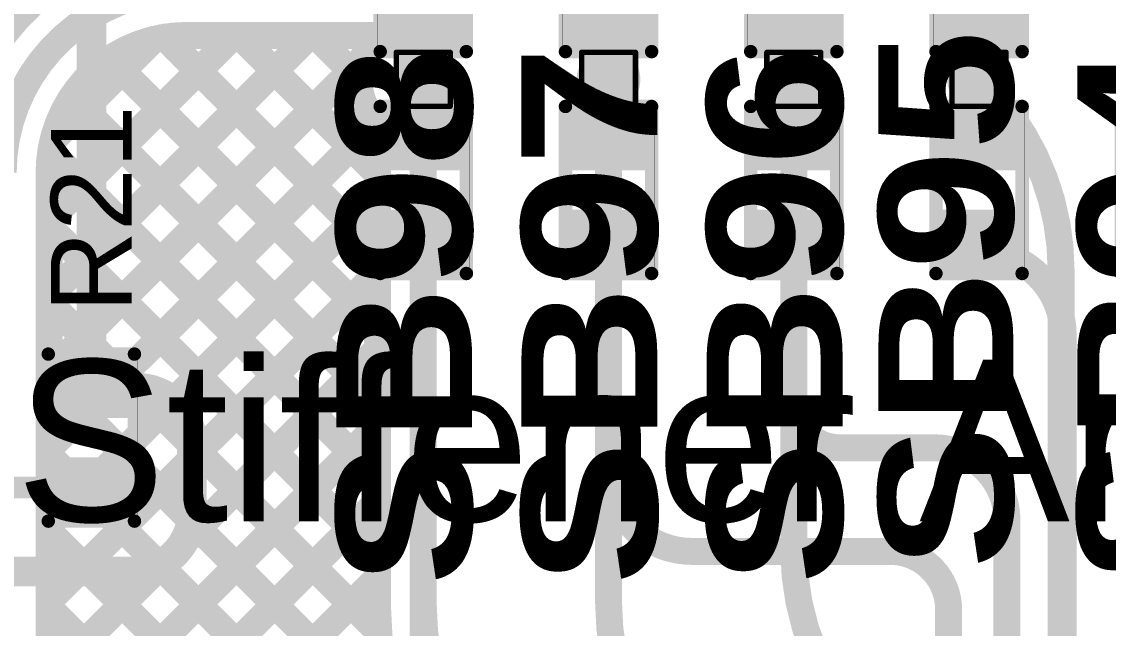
# Model space of a CAD drawing. Header units: inches. Extents: x 3 to 457, y -41 to 239.
# Drawn here: x 104.54 to 114.78, y 149.25 to 154.97 of the extents above; entities that cross this region are included whole.
import ezdxf

# ---------------------------------------------------------------- set-up
doc = ezdxf.new("R2010")
doc.units = ezdxf.units.IN
for name, color, linetype in [('Bottom Layer', 5, 'Continuous'), ('Drill Drawing', 1, 'Continuous'), ('Fabrication', 76, 'Continuous'), ('Top Layer', 1, 'Continuous'), ('Top Overlay', 2, 'Continuous'), ('Top Paste', 8, 'Continuous'), ('Top Solder', 216, 'Continuous'), ('Via Holes', 16, 'Continuous')]:
    doc.layers.add(name, color=color, linetype=linetype)
doc.styles.add('Arial', font='', dxfattribs={"height": 0.2})
doc.styles.add('Arial Black_Bold', font='', dxfattribs={"height": 0.2})
doc.styles.get('Arial').set_extended_font_data('Arial')
doc.styles.get('Arial Black_Bold').set_extended_font_data('Arial Black', bold=True)

# ---------------------------------------------------------------- blocks, each defined once
blk = doc.blocks.new('S______B______0402_143')
at = {"layer": 'Top Layer'}
for points in [[(-0.699, -0.318), (-0.699, 0.318), (-0.241, 0.318), (-0.241, -0.318)], [(0.241, -0.318), (0.241, 0.318), (0.699, 0.318), (0.699, -0.318)]]:
    blk.add_hatch(color=1, dxfattribs=at).paths.add_polyline_path(points)
at = {"layer": 'Top Paste'}
for points in [[(-0.699, -0.318), (-0.699, 0.318), (-0.241, 0.318), (-0.241, -0.318)], [(0.241, -0.318), (0.241, 0.318), (0.699, 0.318), (0.699, -0.318)]]:
    blk.add_hatch(color=8, dxfattribs=at).paths.add_polyline_path(points)
at = {"layer": 'Top Solder'}
for points in [[(-0.754, -0.373), (-0.754, 0.373), (-0.186, 0.373), (-0.186, -0.373)], [(0.186, -0.373), (0.186, 0.373), (0.754, 0.373), (0.754, -0.373)]]:
    blk.add_hatch(color=216, dxfattribs=at).paths.add_polyline_path(points)
at = {"layer": 'Top Overlay'}
for points in [[(-0.787, 0.406, 0.127, 0.127, 0), (-0.787, -0.406, 0.127, 0.127, 0)], [(-0.787, 0.406, 0.127, 0.127, 0), (0.787, 0.406, 0.127, 0.127, 0)], [(0.787, 0.406, 0.127, 0.127, 0), (0.787, -0.406, 0.127, 0.127, 0)], [(-0.787, -0.406, 0.127, 0.127, 0), (0.787, -0.406, 0.127, 0.127, 0)], [(-0.813, -0.432, 0.00323, 0.00323, 0), (0.813, -0.432, 0.00323, 0.00323, 0)]]:
    blk.add_lwpolyline(points, format="xyseb", dxfattribs=at)
for points in [[(-0.819, 0.406, 0.0635, 0.0635, 1), (-0.756, 0.406, 0.0635, 0.0635, 1)], [(-0.819, 0.406, 0.0635, 0.0635, 1), (-0.756, 0.406, 0.0635, 0.0635, 1)], [(0.756, 0.406, 0.0635, 0.0635, 1), (0.819, 0.406, 0.0635, 0.0635, 1)], [(0.756, 0.406, 0.0635, 0.0635, 1), (0.819, 0.406, 0.0635, 0.0635, 1)], [(-0.819, -0.406, 0.0635, 0.0635, 1), (-0.756, -0.406, 0.0635, 0.0635, 1)], [(-0.819, -0.406, 0.0635, 0.0635, 1), (-0.756, -0.406, 0.0635, 0.0635, 1)], [(0.756, -0.406, 0.0635, 0.0635, 1), (0.819, -0.406, 0.0635, 0.0635, 1)], [(0.756, -0.406, 0.0635, 0.0635, 1), (0.819, -0.406, 0.0635, 0.0635, 1)], [(-0.814, -0.432, 0.00161, 0.00161, 1), (-0.812, -0.432, 0.00161, 0.00161, 1)], [(0.812, -0.432, 0.00161, 0.00161, 1), (0.814, -0.432, 0.00161, 0.00161, 1)]]:
    blk.add_lwpolyline(points, format="xyseb", close=True, dxfattribs=at)
blk = doc.blocks.new('S______B______0402_144')
at = {"layer": 'Top Layer'}
for points in [[(-0.699, -0.318), (-0.699, 0.318), (-0.241, 0.318), (-0.241, -0.318)], [(0.241, -0.318), (0.241, 0.318), (0.699, 0.318), (0.699, -0.318)]]:
    blk.add_hatch(color=1, dxfattribs=at).paths.add_polyline_path(points)
at = {"layer": 'Top Paste'}
for points in [[(-0.699, -0.318), (-0.699, 0.318), (-0.241, 0.318), (-0.241, -0.318)], [(0.241, -0.318), (0.241, 0.318), (0.699, 0.318), (0.699, -0.318)]]:
    blk.add_hatch(color=8, dxfattribs=at).paths.add_polyline_path(points)
at = {"layer": 'Top Solder'}
for points in [[(-0.754, -0.373), (-0.754, 0.373), (-0.186, 0.373), (-0.186, -0.373)], [(0.186, -0.373), (0.186, 0.373), (0.754, 0.373), (0.754, -0.373)]]:
    blk.add_hatch(color=216, dxfattribs=at).paths.add_polyline_path(points)
at = {"layer": 'Top Overlay'}
for points in [[(-0.787, 0.406, 0.127, 0.127, 0), (-0.787, -0.406, 0.127, 0.127, 0)], [(-0.787, 0.406, 0.127, 0.127, 0), (0.787, 0.406, 0.127, 0.127, 0)], [(0.787, 0.406, 0.127, 0.127, 0), (0.787, -0.406, 0.127, 0.127, 0)], [(-0.787, -0.406, 0.127, 0.127, 0), (0.787, -0.406, 0.127, 0.127, 0)], [(-0.813, -0.432, 0.00323, 0.00323, 0), (0.813, -0.432, 0.00323, 0.00323, 0)]]:
    blk.add_lwpolyline(points, format="xyseb", dxfattribs=at)
for points in [[(-0.819, 0.406, 0.0635, 0.0635, 1), (-0.756, 0.406, 0.0635, 0.0635, 1)], [(-0.819, 0.406, 0.0635, 0.0635, 1), (-0.756, 0.406, 0.0635, 0.0635, 1)], [(0.756, 0.406, 0.0635, 0.0635, 1), (0.819, 0.406, 0.0635, 0.0635, 1)], [(0.756, 0.406, 0.0635, 0.0635, 1), (0.819, 0.406, 0.0635, 0.0635, 1)], [(-0.819, -0.406, 0.0635, 0.0635, 1), (-0.756, -0.406, 0.0635, 0.0635, 1)], [(-0.819, -0.406, 0.0635, 0.0635, 1), (-0.756, -0.406, 0.0635, 0.0635, 1)], [(0.756, -0.406, 0.0635, 0.0635, 1), (0.819, -0.406, 0.0635, 0.0635, 1)], [(0.756, -0.406, 0.0635, 0.0635, 1), (0.819, -0.406, 0.0635, 0.0635, 1)], [(-0.814, -0.432, 0.00161, 0.00161, 1), (-0.812, -0.432, 0.00161, 0.00161, 1)], [(0.812, -0.432, 0.00161, 0.00161, 1), (0.814, -0.432, 0.00161, 0.00161, 1)]]:
    blk.add_lwpolyline(points, format="xyseb", close=True, dxfattribs=at)
at = {"layer": 'Top Overlay', "style": 'Arial Black_Bold'}
blk.add_text('SB98', height=1.27, dxfattribs=at).set_placement((-3.728, -0.449))
blk = doc.blocks.new('S______B______0402_145')
at = {"layer": 'Top Layer'}
for points in [[(-0.699, -0.318), (-0.699, 0.318), (-0.241, 0.318), (-0.241, -0.318)], [(0.241, -0.318), (0.241, 0.318), (0.699, 0.318), (0.699, -0.318)]]:
    blk.add_hatch(color=1, dxfattribs=at).paths.add_polyline_path(points)
at = {"layer": 'Top Paste'}
for points in [[(-0.699, -0.318), (-0.699, 0.318), (-0.241, 0.318), (-0.241, -0.318)], [(0.241, -0.318), (0.241, 0.318), (0.699, 0.318), (0.699, -0.318)]]:
    blk.add_hatch(color=8, dxfattribs=at).paths.add_polyline_path(points)
at = {"layer": 'Top Solder'}
for points in [[(-0.754, -0.373), (-0.754, 0.373), (-0.186, 0.373), (-0.186, -0.373)], [(0.186, -0.373), (0.186, 0.373), (0.754, 0.373), (0.754, -0.373)]]:
    blk.add_hatch(color=216, dxfattribs=at).paths.add_polyline_path(points)
at = {"layer": 'Top Overlay'}
for points in [[(-0.787, 0.406, 0.127, 0.127, 0), (-0.787, -0.406, 0.127, 0.127, 0)], [(-0.787, 0.406, 0.127, 0.127, 0), (0.787, 0.406, 0.127, 0.127, 0)], [(0.787, 0.406, 0.127, 0.127, 0), (0.787, -0.406, 0.127, 0.127, 0)], [(-0.787, -0.406, 0.127, 0.127, 0), (0.787, -0.406, 0.127, 0.127, 0)], [(-0.813, -0.432, 0.00323, 0.00323, 0), (0.813, -0.432, 0.00323, 0.00323, 0)]]:
    blk.add_lwpolyline(points, format="xyseb", dxfattribs=at)
for points in [[(-0.819, 0.406, 0.0635, 0.0635, 1), (-0.756, 0.406, 0.0635, 0.0635, 1)], [(-0.819, 0.406, 0.0635, 0.0635, 1), (-0.756, 0.406, 0.0635, 0.0635, 1)], [(0.756, 0.406, 0.0635, 0.0635, 1), (0.819, 0.406, 0.0635, 0.0635, 1)], [(0.756, 0.406, 0.0635, 0.0635, 1), (0.819, 0.406, 0.0635, 0.0635, 1)], [(-0.819, -0.406, 0.0635, 0.0635, 1), (-0.756, -0.406, 0.0635, 0.0635, 1)], [(-0.819, -0.406, 0.0635, 0.0635, 1), (-0.756, -0.406, 0.0635, 0.0635, 1)], [(0.756, -0.406, 0.0635, 0.0635, 1), (0.819, -0.406, 0.0635, 0.0635, 1)], [(0.756, -0.406, 0.0635, 0.0635, 1), (0.819, -0.406, 0.0635, 0.0635, 1)], [(-0.814, -0.432, 0.00161, 0.00161, 1), (-0.812, -0.432, 0.00161, 0.00161, 1)], [(0.812, -0.432, 0.00161, 0.00161, 1), (0.814, -0.432, 0.00161, 0.00161, 1)]]:
    blk.add_lwpolyline(points, format="xyseb", close=True, dxfattribs=at)
at = {"layer": 'Top Overlay', "style": 'Arial Black_Bold'}
blk.add_text('SB97', height=1.27, dxfattribs=at).set_placement((-3.723, -0.449))
blk = doc.blocks.new('S______B______0402_146')
at = {"layer": 'Top Layer'}
for points in [[(-0.699, -0.318), (-0.699, 0.318), (-0.241, 0.318), (-0.241, -0.318)], [(0.241, -0.318), (0.241, 0.318), (0.699, 0.318), (0.699, -0.318)]]:
    blk.add_hatch(color=1, dxfattribs=at).paths.add_polyline_path(points)
at = {"layer": 'Top Paste'}
for points in [[(-0.699, -0.318), (-0.699, 0.318), (-0.241, 0.318), (-0.241, -0.318)], [(0.241, -0.318), (0.241, 0.318), (0.699, 0.318), (0.699, -0.318)]]:
    blk.add_hatch(color=8, dxfattribs=at).paths.add_polyline_path(points)
at = {"layer": 'Top Solder'}
for points in [[(-0.754, -0.373), (-0.754, 0.373), (-0.186, 0.373), (-0.186, -0.373)], [(0.186, -0.373), (0.186, 0.373), (0.754, 0.373), (0.754, -0.373)]]:
    blk.add_hatch(color=216, dxfattribs=at).paths.add_polyline_path(points)
at = {"layer": 'Top Overlay'}
for points in [[(-0.787, 0.406, 0.127, 0.127, 0), (-0.787, -0.406, 0.127, 0.127, 0)], [(-0.787, 0.406, 0.127, 0.127, 0), (0.787, 0.406, 0.127, 0.127, 0)], [(0.787, 0.406, 0.127, 0.127, 0), (0.787, -0.406, 0.127, 0.127, 0)], [(-0.787, -0.406, 0.127, 0.127, 0), (0.787, -0.406, 0.127, 0.127, 0)], [(-0.813, -0.432, 0.00323, 0.00323, 0), (0.813, -0.432, 0.00323, 0.00323, 0)]]:
    blk.add_lwpolyline(points, format="xyseb", dxfattribs=at)
for points in [[(-0.819, 0.406, 0.0635, 0.0635, 1), (-0.756, 0.406, 0.0635, 0.0635, 1)], [(-0.819, 0.406, 0.0635, 0.0635, 1), (-0.756, 0.406, 0.0635, 0.0635, 1)], [(0.756, 0.406, 0.0635, 0.0635, 1), (0.819, 0.406, 0.0635, 0.0635, 1)], [(0.756, 0.406, 0.0635, 0.0635, 1), (0.819, 0.406, 0.0635, 0.0635, 1)], [(-0.819, -0.406, 0.0635, 0.0635, 1), (-0.756, -0.406, 0.0635, 0.0635, 1)], [(-0.819, -0.406, 0.0635, 0.0635, 1), (-0.756, -0.406, 0.0635, 0.0635, 1)], [(0.756, -0.406, 0.0635, 0.0635, 1), (0.819, -0.406, 0.0635, 0.0635, 1)], [(0.756, -0.406, 0.0635, 0.0635, 1), (0.819, -0.406, 0.0635, 0.0635, 1)], [(-0.814, -0.432, 0.00161, 0.00161, 1), (-0.812, -0.432, 0.00161, 0.00161, 1)], [(0.812, -0.432, 0.00161, 0.00161, 1), (0.814, -0.432, 0.00161, 0.00161, 1)]]:
    blk.add_lwpolyline(points, format="xyseb", close=True, dxfattribs=at)
at = {"layer": 'Top Overlay', "style": 'Arial Black_Bold'}
blk.add_text('SB96', height=1.27, dxfattribs=at).set_placement((-3.719, -0.449))
blk = doc.blocks.new('S______B______0402_154')
at = {"layer": 'Top Layer'}
for points in [[(-0.699, -0.318), (-0.699, 0.318), (-0.241, 0.318), (-0.241, -0.318)], [(0.241, -0.318), (0.241, 0.318), (0.699, 0.318), (0.699, -0.318)]]:
    blk.add_hatch(color=1, dxfattribs=at).paths.add_polyline_path(points)
at = {"layer": 'Top Paste'}
for points in [[(-0.699, -0.318), (-0.699, 0.318), (-0.241, 0.318), (-0.241, -0.318)], [(0.241, -0.318), (0.241, 0.318), (0.699, 0.318), (0.699, -0.318)]]:
    blk.add_hatch(color=8, dxfattribs=at).paths.add_polyline_path(points)
at = {"layer": 'Top Solder'}
for points in [[(-0.754, -0.373), (-0.754, 0.373), (-0.186, 0.373), (-0.186, -0.373)], [(0.186, -0.373), (0.186, 0.373), (0.754, 0.373), (0.754, -0.373)]]:
    blk.add_hatch(color=216, dxfattribs=at).paths.add_polyline_path(points)
at = {"layer": 'Top Overlay'}
for points in [[(-0.787, 0.406, 0.127, 0.127, 0), (-0.787, -0.406, 0.127, 0.127, 0)], [(-0.787, 0.406, 0.127, 0.127, 0), (0.787, 0.406, 0.127, 0.127, 0)], [(0.787, 0.406, 0.127, 0.127, 0), (0.787, -0.406, 0.127, 0.127, 0)], [(-0.787, -0.406, 0.127, 0.127, 0), (0.787, -0.406, 0.127, 0.127, 0)], [(-0.813, -0.432, 0.00323, 0.00323, 0), (0.813, -0.432, 0.00323, 0.00323, 0)]]:
    blk.add_lwpolyline(points, format="xyseb", dxfattribs=at)
for points in [[(-0.819, 0.406, 0.0635, 0.0635, 1), (-0.756, 0.406, 0.0635, 0.0635, 1)], [(-0.819, 0.406, 0.0635, 0.0635, 1), (-0.756, 0.406, 0.0635, 0.0635, 1)], [(0.756, 0.406, 0.0635, 0.0635, 1), (0.819, 0.406, 0.0635, 0.0635, 1)], [(0.756, 0.406, 0.0635, 0.0635, 1), (0.819, 0.406, 0.0635, 0.0635, 1)], [(-0.819, -0.406, 0.0635, 0.0635, 1), (-0.756, -0.406, 0.0635, 0.0635, 1)], [(-0.819, -0.406, 0.0635, 0.0635, 1), (-0.756, -0.406, 0.0635, 0.0635, 1)], [(0.756, -0.406, 0.0635, 0.0635, 1), (0.819, -0.406, 0.0635, 0.0635, 1)], [(0.756, -0.406, 0.0635, 0.0635, 1), (0.819, -0.406, 0.0635, 0.0635, 1)], [(-0.814, -0.432, 0.00161, 0.00161, 1), (-0.812, -0.432, 0.00161, 0.00161, 1)], [(0.812, -0.432, 0.00161, 0.00161, 1), (0.814, -0.432, 0.00161, 0.00161, 1)]]:
    blk.add_lwpolyline(points, format="xyseb", close=True, dxfattribs=at)
at = {"layer": 'Top Overlay', "style": 'Arial Black_Bold'}
blk.add_text('SB94', height=1.27, dxfattribs=at).set_placement((-3.71, -0.449))
blk = doc.blocks.new('R___0402_215')
at = {"layer": 'Top Layer'}
for points in [[(-0.699, -0.318), (-0.699, 0.318), (-0.241, 0.318), (-0.241, -0.318)], [(0.241, -0.318), (0.241, 0.318), (0.699, 0.318), (0.699, -0.318)]]:
    blk.add_hatch(color=1, dxfattribs=at).paths.add_polyline_path(points)
at = {"layer": 'Top Paste'}
for points in [[(-0.699, -0.318), (-0.699, 0.318), (-0.241, 0.318), (-0.241, -0.318)], [(0.241, -0.318), (0.241, 0.318), (0.699, 0.318), (0.699, -0.318)]]:
    blk.add_hatch(color=8, dxfattribs=at).paths.add_polyline_path(points)
at = {"layer": 'Top Solder'}
for points in [[(-0.754, -0.373), (-0.754, 0.373), (-0.186, 0.373), (-0.186, -0.373)], [(0.186, -0.373), (0.186, 0.373), (0.754, 0.373), (0.754, -0.373)]]:
    blk.add_hatch(color=216, dxfattribs=at).paths.add_polyline_path(points)
at = {"layer": 'Top Overlay'}
for points in [[(-0.787, 0.406, 0.127, 0.127, 0), (-0.787, -0.406, 0.127, 0.127, 0)], [(-0.787, 0.406, 0.127, 0.127, 0), (0.787, 0.406, 0.127, 0.127, 0)], [(0.787, 0.406, 0.127, 0.127, 0), (0.787, -0.406, 0.127, 0.127, 0)], [(-0.787, -0.406, 0.127, 0.127, 0), (0.787, -0.406, 0.127, 0.127, 0)], [(-0.813, -0.432, 0.00323, 0.00323, 0), (0.813, -0.432, 0.00323, 0.00323, 0)]]:
    blk.add_lwpolyline(points, format="xyseb", dxfattribs=at)
for points in [[(-0.819, 0.406, 0.0635, 0.0635, 1), (-0.756, 0.406, 0.0635, 0.0635, 1)], [(-0.819, 0.406, 0.0635, 0.0635, 1), (-0.756, 0.406, 0.0635, 0.0635, 1)], [(0.756, 0.406, 0.0635, 0.0635, 1), (0.819, 0.406, 0.0635, 0.0635, 1)], [(0.756, 0.406, 0.0635, 0.0635, 1), (0.819, 0.406, 0.0635, 0.0635, 1)], [(-0.819, -0.406, 0.0635, 0.0635, 1), (-0.756, -0.406, 0.0635, 0.0635, 1)], [(-0.819, -0.406, 0.0635, 0.0635, 1), (-0.756, -0.406, 0.0635, 0.0635, 1)], [(0.756, -0.406, 0.0635, 0.0635, 1), (0.819, -0.406, 0.0635, 0.0635, 1)], [(0.756, -0.406, 0.0635, 0.0635, 1), (0.819, -0.406, 0.0635, 0.0635, 1)], [(-0.814, -0.432, 0.00161, 0.00161, 1), (-0.812, -0.432, 0.00161, 0.00161, 1)], [(0.812, -0.432, 0.00161, 0.00161, 1), (0.814, -0.432, 0.00161, 0.00161, 1)]]:
    blk.add_lwpolyline(points, format="xyseb", close=True, dxfattribs=at)
blk = doc.blocks.new('R___0402_218')
at = {"layer": 'Top Layer'}
for points in [[(-0.699, -0.318), (-0.699, 0.317), (-0.241, 0.317), (-0.241, -0.318)], [(0.241, -0.318), (0.241, 0.317), (0.699, 0.317), (0.699, -0.318)]]:
    blk.add_hatch(color=1, dxfattribs=at).paths.add_polyline_path(points)
at = {"layer": 'Top Paste'}
for points in [[(-0.699, -0.318), (-0.699, 0.317), (-0.241, 0.317), (-0.241, -0.318)], [(0.241, -0.318), (0.241, 0.317), (0.699, 0.317), (0.699, -0.318)]]:
    blk.add_hatch(color=8, dxfattribs=at).paths.add_polyline_path(points)
at = {"layer": 'Top Solder'}
for points in [[(-0.754, -0.373), (-0.754, 0.373), (-0.186, 0.373), (-0.186, -0.373)], [(0.186, -0.373), (0.186, 0.373), (0.754, 0.373), (0.754, -0.373)]]:
    blk.add_hatch(color=216, dxfattribs=at).paths.add_polyline_path(points)
at = {"layer": 'Top Overlay'}
for points in [[(0.787, 0.406, 0.127, 0.127, 0), (-0.787, 0.406, 0.127, 0.127, 0)], [(-0.787, -0.406, 0.127, 0.127, 0), (-0.787, 0.406, 0.127, 0.127, 0)], [(0.787, -0.406, 0.127, 0.127, 0), (0.787, 0.406, 0.127, 0.127, 0)], [(0.787, -0.406, 0.127, 0.127, 0), (-0.787, -0.406, 0.127, 0.127, 0)], [(0.813, -0.432, 0.00323, 0.00323, 0), (-0.813, -0.432, 0.00323, 0.00323, 0)]]:
    blk.add_lwpolyline(points, format="xyseb", dxfattribs=at)
for points in [[(-0.819, 0.406, 0.0635, 0.0635, 1), (-0.756, 0.406, 0.0635, 0.0635, 1)], [(-0.819, 0.406, 0.0635, 0.0635, 1), (-0.756, 0.406, 0.0635, 0.0635, 1)], [(0.756, 0.406, 0.0635, 0.0635, 1), (0.819, 0.406, 0.0635, 0.0635, 1)], [(0.756, 0.406, 0.0635, 0.0635, 1), (0.819, 0.406, 0.0635, 0.0635, 1)], [(-0.819, -0.406, 0.0635, 0.0635, 1), (-0.756, -0.406, 0.0635, 0.0635, 1)], [(-0.819, -0.406, 0.0635, 0.0635, 1), (-0.756, -0.406, 0.0635, 0.0635, 1)], [(0.756, -0.406, 0.0635, 0.0635, 1), (0.819, -0.406, 0.0635, 0.0635, 1)], [(0.756, -0.406, 0.0635, 0.0635, 1), (0.819, -0.406, 0.0635, 0.0635, 1)], [(-0.814, -0.432, 0.00161, 0.00161, 1), (-0.812, -0.432, 0.00161, 0.00161, 1)], [(0.812, -0.432, 0.00161, 0.00161, 1), (0.814, -0.432, 0.00161, 0.00161, 1)]]:
    blk.add_lwpolyline(points, format="xyseb", close=True, dxfattribs=at)
blk = doc.blocks.new('R___0402_220')
at = {"layer": 'Top Layer'}
for points in [[(-0.699, -0.318), (-0.699, 0.317), (-0.241, 0.317), (-0.241, -0.318)], [(0.241, -0.318), (0.241, 0.317), (0.699, 0.317), (0.699, -0.318)]]:
    blk.add_hatch(color=1, dxfattribs=at).paths.add_polyline_path(points)
at = {"layer": 'Top Paste'}
for points in [[(-0.699, -0.318), (-0.699, 0.317), (-0.241, 0.317), (-0.241, -0.318)], [(0.241, -0.318), (0.241, 0.317), (0.699, 0.317), (0.699, -0.318)]]:
    blk.add_hatch(color=8, dxfattribs=at).paths.add_polyline_path(points)
at = {"layer": 'Top Solder'}
for points in [[(-0.754, -0.373), (-0.754, 0.373), (-0.186, 0.373), (-0.186, -0.373)], [(0.186, -0.373), (0.186, 0.373), (0.754, 0.373), (0.754, -0.373)]]:
    blk.add_hatch(color=216, dxfattribs=at).paths.add_polyline_path(points)
at = {"layer": 'Top Overlay'}
for points in [[(0.787, 0.406, 0.127, 0.127, 0), (-0.787, 0.406, 0.127, 0.127, 0)], [(-0.787, -0.406, 0.127, 0.127, 0), (-0.787, 0.406, 0.127, 0.127, 0)], [(0.787, -0.406, 0.127, 0.127, 0), (0.787, 0.406, 0.127, 0.127, 0)], [(0.787, -0.406, 0.127, 0.127, 0), (-0.787, -0.406, 0.127, 0.127, 0)], [(0.813, -0.432, 0.00323, 0.00323, 0), (-0.813, -0.432, 0.00323, 0.00323, 0)]]:
    blk.add_lwpolyline(points, format="xyseb", dxfattribs=at)
for points in [[(-0.819, 0.406, 0.0635, 0.0635, 1), (-0.756, 0.406, 0.0635, 0.0635, 1)], [(-0.819, 0.406, 0.0635, 0.0635, 1), (-0.756, 0.406, 0.0635, 0.0635, 1)], [(0.756, 0.406, 0.0635, 0.0635, 1), (0.819, 0.406, 0.0635, 0.0635, 1)], [(0.756, 0.406, 0.0635, 0.0635, 1), (0.819, 0.406, 0.0635, 0.0635, 1)], [(-0.819, -0.406, 0.0635, 0.0635, 1), (-0.756, -0.406, 0.0635, 0.0635, 1)], [(-0.819, -0.406, 0.0635, 0.0635, 1), (-0.756, -0.406, 0.0635, 0.0635, 1)], [(0.756, -0.406, 0.0635, 0.0635, 1), (0.819, -0.406, 0.0635, 0.0635, 1)], [(0.756, -0.406, 0.0635, 0.0635, 1), (0.819, -0.406, 0.0635, 0.0635, 1)], [(-0.814, -0.432, 0.00161, 0.00161, 1), (-0.812, -0.432, 0.00161, 0.00161, 1)], [(0.812, -0.432, 0.00161, 0.00161, 1), (0.814, -0.432, 0.00161, 0.00161, 1)]]:
    blk.add_lwpolyline(points, format="xyseb", close=True, dxfattribs=at)
blk = doc.blocks.new('R___0402_221')
at = {"layer": 'Top Layer'}
for points in [[(-0.699, -0.318), (-0.699, 0.317), (-0.241, 0.317), (-0.241, -0.318)], [(0.241, -0.318), (0.241, 0.317), (0.699, 0.317), (0.699, -0.318)]]:
    blk.add_hatch(color=1, dxfattribs=at).paths.add_polyline_path(points)
at = {"layer": 'Top Paste'}
for points in [[(-0.699, -0.318), (-0.699, 0.317), (-0.241, 0.317), (-0.241, -0.318)], [(0.241, -0.318), (0.241, 0.317), (0.699, 0.317), (0.699, -0.318)]]:
    blk.add_hatch(color=8, dxfattribs=at).paths.add_polyline_path(points)
at = {"layer": 'Top Solder'}
for points in [[(-0.754, -0.373), (-0.754, 0.373), (-0.186, 0.373), (-0.186, -0.373)], [(0.186, -0.373), (0.186, 0.373), (0.754, 0.373), (0.754, -0.373)]]:
    blk.add_hatch(color=216, dxfattribs=at).paths.add_polyline_path(points)
at = {"layer": 'Top Overlay'}
for points in [[(0.787, 0.406, 0.127, 0.127, 0), (-0.787, 0.406, 0.127, 0.127, 0)], [(-0.787, -0.406, 0.127, 0.127, 0), (-0.787, 0.406, 0.127, 0.127, 0)], [(0.787, -0.406, 0.127, 0.127, 0), (0.787, 0.406, 0.127, 0.127, 0)], [(0.787, -0.406, 0.127, 0.127, 0), (-0.787, -0.406, 0.127, 0.127, 0)], [(0.813, -0.432, 0.00323, 0.00323, 0), (-0.813, -0.432, 0.00323, 0.00323, 0)]]:
    blk.add_lwpolyline(points, format="xyseb", dxfattribs=at)
for points in [[(-0.819, 0.406, 0.0635, 0.0635, 1), (-0.756, 0.406, 0.0635, 0.0635, 1)], [(-0.819, 0.406, 0.0635, 0.0635, 1), (-0.756, 0.406, 0.0635, 0.0635, 1)], [(0.756, 0.406, 0.0635, 0.0635, 1), (0.819, 0.406, 0.0635, 0.0635, 1)], [(0.756, 0.406, 0.0635, 0.0635, 1), (0.819, 0.406, 0.0635, 0.0635, 1)], [(-0.819, -0.406, 0.0635, 0.0635, 1), (-0.756, -0.406, 0.0635, 0.0635, 1)], [(-0.819, -0.406, 0.0635, 0.0635, 1), (-0.756, -0.406, 0.0635, 0.0635, 1)], [(0.756, -0.406, 0.0635, 0.0635, 1), (0.819, -0.406, 0.0635, 0.0635, 1)], [(0.756, -0.406, 0.0635, 0.0635, 1), (0.819, -0.406, 0.0635, 0.0635, 1)], [(-0.814, -0.432, 0.00161, 0.00161, 1), (-0.812, -0.432, 0.00161, 0.00161, 1)], [(0.812, -0.432, 0.00161, 0.00161, 1), (0.814, -0.432, 0.00161, 0.00161, 1)]]:
    blk.add_lwpolyline(points, format="xyseb", close=True, dxfattribs=at)
blk = doc.blocks.new('R___0402_222')
at = {"layer": 'Top Layer'}
for points in [[(-0.699, -0.318), (-0.699, 0.317), (-0.241, 0.317), (-0.241, -0.318)], [(0.241, -0.318), (0.241, 0.317), (0.699, 0.317), (0.699, -0.318)]]:
    blk.add_hatch(color=1, dxfattribs=at).paths.add_polyline_path(points)
at = {"layer": 'Top Paste'}
for points in [[(-0.699, -0.318), (-0.699, 0.317), (-0.241, 0.317), (-0.241, -0.318)], [(0.241, -0.318), (0.241, 0.317), (0.699, 0.317), (0.699, -0.318)]]:
    blk.add_hatch(color=8, dxfattribs=at).paths.add_polyline_path(points)
at = {"layer": 'Top Solder'}
for points in [[(-0.754, -0.373), (-0.754, 0.373), (-0.186, 0.373), (-0.186, -0.373)], [(0.186, -0.373), (0.186, 0.373), (0.754, 0.373), (0.754, -0.373)]]:
    blk.add_hatch(color=216, dxfattribs=at).paths.add_polyline_path(points)
at = {"layer": 'Top Overlay'}
for points in [[(0.787, 0.406, 0.127, 0.127, 0), (-0.787, 0.406, 0.127, 0.127, 0)], [(-0.787, -0.406, 0.127, 0.127, 0), (-0.787, 0.406, 0.127, 0.127, 0)], [(0.787, -0.406, 0.127, 0.127, 0), (0.787, 0.406, 0.127, 0.127, 0)], [(0.787, -0.406, 0.127, 0.127, 0), (-0.787, -0.406, 0.127, 0.127, 0)], [(0.813, -0.432, 0.00323, 0.00323, 0), (-0.813, -0.432, 0.00323, 0.00323, 0)]]:
    blk.add_lwpolyline(points, format="xyseb", dxfattribs=at)
for points in [[(-0.819, 0.406, 0.0635, 0.0635, 1), (-0.756, 0.406, 0.0635, 0.0635, 1)], [(-0.819, 0.406, 0.0635, 0.0635, 1), (-0.756, 0.406, 0.0635, 0.0635, 1)], [(0.756, 0.406, 0.0635, 0.0635, 1), (0.819, 0.406, 0.0635, 0.0635, 1)], [(0.756, 0.406, 0.0635, 0.0635, 1), (0.819, 0.406, 0.0635, 0.0635, 1)], [(-0.819, -0.406, 0.0635, 0.0635, 1), (-0.756, -0.406, 0.0635, 0.0635, 1)], [(-0.819, -0.406, 0.0635, 0.0635, 1), (-0.756, -0.406, 0.0635, 0.0635, 1)], [(0.756, -0.406, 0.0635, 0.0635, 1), (0.819, -0.406, 0.0635, 0.0635, 1)], [(0.756, -0.406, 0.0635, 0.0635, 1), (0.819, -0.406, 0.0635, 0.0635, 1)], [(-0.814, -0.432, 0.00161, 0.00161, 1), (-0.812, -0.432, 0.00161, 0.00161, 1)], [(0.812, -0.432, 0.00161, 0.00161, 1), (0.814, -0.432, 0.00161, 0.00161, 1)]]:
    blk.add_lwpolyline(points, format="xyseb", close=True, dxfattribs=at)

msp = doc.modelspace()

# ---------------------------------------------------------------- hatches: boundary and pattern name
at = {"layer": 'Bottom Layer'}
h = msp.add_hatch(color=5, dxfattribs=at)
edge = h.paths.add_edge_path()
edge.add_arc((108.327, 154.424), 0.3, 0, 360)
h = msp.add_hatch(color=5, dxfattribs=at)
edge = h.paths.add_edge_path()
edge.add_arc((110.073, 154.424), 0.3, 0, 360)
h = msp.add_hatch(color=5, dxfattribs=at)
edge = h.paths.add_edge_path()
edge.add_arc((111.819, 154.424), 0.3, 0, 360)
h = msp.add_hatch(color=5, dxfattribs=at)
edge = h.paths.add_edge_path()
edge.add_arc((113.565, 154.424), 0.3, 0, 360)
at = {"layer": 'Top Layer'}
h = msp.add_hatch(color=1, dxfattribs=at)
edge = h.paths.add_edge_path()
edge.add_arc((108.327, 154.424), 0.3, 0, 360)
h = msp.add_hatch(color=1, dxfattribs=at)
edge = h.paths.add_edge_path()
edge.add_arc((110.073, 154.424), 0.3, 0, 360)
h = msp.add_hatch(color=1, dxfattribs=at)
edge = h.paths.add_edge_path()
edge.add_arc((111.819, 154.424), 0.3, 0, 360)
h = msp.add_hatch(color=1, dxfattribs=at)
edge = h.paths.add_edge_path()
edge.add_arc((113.565, 154.424), 0.3, 0, 360)
at = {"layer": 'Via Holes'}
h = msp.add_hatch(color=7, dxfattribs=at)
edge = h.paths.add_edge_path()
edge.add_arc((108.327, 154.424), 0.15, 0, 360)
h = msp.add_hatch(color=7, dxfattribs=at)
edge = h.paths.add_edge_path()
edge.add_arc((110.073, 154.424), 0.15, 0, 360)
h = msp.add_hatch(color=7, dxfattribs=at)
edge = h.paths.add_edge_path()
edge.add_arc((111.819, 154.424), 0.15, 0, 360)
h = msp.add_hatch(color=7, dxfattribs=at)
edge = h.paths.add_edge_path()
edge.add_arc((113.565, 154.424), 0.15, 0, 360)

# ---------------------------------------------------------------- linework, layer by layer
at = {"layer": 'Bottom Layer'}
for points in [[(103.936, 153.543, 0.254, 0.254, -0.414214), (106.096, 155.702, 0.254, 0.254, 0)], [(104.368, 153.543, 0.254, 0.254, -0.414214), (106.096, 155.27, 0.254, 0.254, 0)], [(104.8, 152.377, 0.254, 0.254, 0), (107.261, 154.838, 0.254, 0.254, 0)], [(104.8, 153.096, 0.254, 0.254, 0), (106.543, 154.838, 0.254, 0.254, 0)], [(104.8, 153.543, 0.254, 0.254, -0.414214), (106.096, 154.838, 0.254, 0.254, 0)], [(105.888, 154.822, 0.254, 0.254, 0), (107.895, 152.815, 0.254, 0.254, 0)], [(106.096, 154.838, 0.254, 0.254, 0), (107.887, 154.838, 0.254, 0.254, 0)], [(106.59, 154.838, 0.254, 0.254, 0), (107.895, 153.533, 0.254, 0.254, 0)], [(107.308, 154.838, 0.254, 0.254, 0), (107.722, 154.425, 0.254, 0.254, 0)], [(107.895, 154, 0.254, 0.254, -0.402781), (107.887, 154.838, 0.254, 0.254, 0)], [(104.837, 153.851, 0.254, 0.254, 0), (105.787, 154.801, 0.254, 0.254, 0)], [(104.8, 151.659, 0.254, 0.254, 0), (107.752, 154.611, 0.254, 0.254, 0)], [(105.373, 154.618, 0.254, 0.254, 0), (107.895, 152.096, 0.254, 0.254, 0)], [(108.327, 149.468, 0.254, 0.254, 0), (108.327, 154.424, 0.254, 0.254, 0)], [(110.073, 149.496, 0.254, 0.254, 0), (110.073, 154.424, 0.254, 0.254, 0)], [(111.819, 149.99, 0.254, 0.254, 0), (111.819, 154.424, 0.254, 0.254, 0)], [(113.564, 154.423, 0.254, 0.254, -0.206001), (114.338, 152.625, 0.254, 0.254, 0)], [(105.015, 154.258, 0.254, 0.254, 0), (107.895, 151.378, 0.254, 0.254, 0)], [(104.8, 150.94, 0.254, 0.254, 0), (107.878, 154.018, 0.254, 0.254, 0)], [(107.895, 149.468, 0.254, 0.254, 0), (107.895, 154, 0.254, 0.254, 0)], [(104.815, 153.74, 0.254, 0.254, 0), (107.895, 150.659, 0.254, 0.254, 0)], [(104.8, 144.67, 0.254, 0.254, 0), (104.8, 153.543, 0.254, 0.254, 0)], [(104.8, 150.222, 0.254, 0.254, 0), (107.895, 153.317, 0.254, 0.254, 0)], [(104.8, 153.036, 0.254, 0.254, 0), (107.895, 149.941, 0.254, 0.254, 0)], [(104.8, 149.504, 0.254, 0.254, 0), (107.895, 152.599, 0.254, 0.254, 0)], [(114.338, 135.989, 0.254, 0.254, 0), (114.338, 152.625, 0.254, 0.254, 0)], [(104.8, 152.318, 0.254, 0.254, 0), (107.906, 149.212, 0.254, 0.254, 0)], [(104.8, 148.785, 0.254, 0.254, 0), (107.895, 151.88, 0.254, 0.254, 0)], [(104.8, 151.599, 0.254, 0.254, 0), (108.162, 148.237, 0.254, 0.254, 0)], [(104.8, 148.067, 0.254, 0.254, 0), (107.895, 151.162, 0.254, 0.254, 0)], [(104.8, 150.881, 0.254, 0.254, 0), (110.199, 145.482, 0.254, 0.254, 0)], [(104.8, 147.348, 0.254, 0.254, 0), (107.895, 150.443, 0.254, 0.254, 0)], [(104.8, 150.163, 0.254, 0.254, 0), (109.725, 145.238, 0.254, 0.254, 0)], [(112.563, 148.193, 0.254, 0.254, -0.198912), (111.819, 149.99, 0.254, 0.254, 0)], [(104.8, 146.63, 0.254, 0.254, 0), (107.895, 149.725, 0.254, 0.254, 0)], [(104.8, 146.63, 0.254, 0.254, 0), (107.895, 149.725, 0.254, 0.254, 0)], [(110.817, 147.7, 0.254, 0.254, -0.198912), (110.073, 149.496, 0.254, 0.254, 0)], [(104.8, 149.444, 0.254, 0.254, 0), (109.715, 144.529, 0.254, 0.254, 0)], [(108.766, 147.367, 0.254, 0.254, -0.198912), (107.895, 149.468, 0.254, 0.254, 0)], [(109.071, 147.672, 0.254, 0.254, -0.198912), (108.327, 149.468, 0.254, 0.254, 0)]]:
    msp.add_lwpolyline(points, format="xyseb", dxfattribs=at)
for points in [[(105.825, 154.822, 0.127, 0.127, 1), (105.952, 154.822, 0.127, 0.127, 1)], [(106.032, 154.838, 0.127, 0.127, 1), (106.159, 154.838, 0.127, 0.127, 1)], [(106.032, 154.838, 0.127, 0.127, 1), (106.159, 154.838, 0.127, 0.127, 1)], [(106.479, 154.838, 0.127, 0.127, 1), (106.606, 154.838, 0.127, 0.127, 1)], [(106.526, 154.838, 0.127, 0.127, 1), (106.653, 154.838, 0.127, 0.127, 1)], [(107.198, 154.838, 0.127, 0.127, 1), (107.325, 154.838, 0.127, 0.127, 1)], [(107.245, 154.838, 0.127, 0.127, 1), (107.372, 154.838, 0.127, 0.127, 1)], [(107.823, 154.838, 0.127, 0.127, 1), (107.95, 154.838, 0.127, 0.127, 1)], [(107.823, 154.838, 0.127, 0.127, 1), (107.95, 154.838, 0.127, 0.127, 1)], [(105.723, 154.801, 0.127, 0.127, 1), (105.85, 154.801, 0.127, 0.127, 1)], [(105.31, 154.618, 0.127, 0.127, 1), (105.437, 154.618, 0.127, 0.127, 1)], [(107.688, 154.611, 0.127, 0.127, 1), (107.815, 154.611, 0.127, 0.127, 1)], [(107.659, 154.425, 0.127, 0.127, 1), (107.786, 154.425, 0.127, 0.127, 1)], [(108.263, 154.424, 0.127, 0.127, 1), (108.39, 154.424, 0.127, 0.127, 1)], [(110.009, 154.424, 0.127, 0.127, 1), (110.136, 154.424, 0.127, 0.127, 1)], [(111.755, 154.424, 0.127, 0.127, 1), (111.882, 154.424, 0.127, 0.127, 1)], [(113.501, 154.423, 0.127, 0.127, 1), (113.628, 154.423, 0.127, 0.127, 1)], [(104.952, 154.258, 0.127, 0.127, 1), (105.079, 154.258, 0.127, 0.127, 1)], [(107.814, 154.018, 0.127, 0.127, 1), (107.941, 154.018, 0.127, 0.127, 1)], [(107.832, 154, 0.127, 0.127, 1), (107.959, 154, 0.127, 0.127, 1)], [(107.832, 154, 0.127, 0.127, 1), (107.959, 154, 0.127, 0.127, 1)], [(104.774, 153.851, 0.127, 0.127, 1), (104.901, 153.851, 0.127, 0.127, 1)], [(104.752, 153.74, 0.127, 0.127, 1), (104.879, 153.74, 0.127, 0.127, 1)], [(104.736, 153.543, 0.127, 0.127, 1), (104.863, 153.543, 0.127, 0.127, 1)], [(104.736, 153.543, 0.127, 0.127, 1), (104.863, 153.543, 0.127, 0.127, 1)], [(107.832, 153.533, 0.127, 0.127, 1), (107.959, 153.533, 0.127, 0.127, 1)], [(107.832, 153.317, 0.127, 0.127, 1), (107.959, 153.317, 0.127, 0.127, 1)], [(104.736, 153.096, 0.127, 0.127, 1), (104.863, 153.096, 0.127, 0.127, 1)], [(104.736, 153.036, 0.127, 0.127, 1), (104.863, 153.036, 0.127, 0.127, 1)], [(107.832, 152.815, 0.127, 0.127, 1), (107.959, 152.815, 0.127, 0.127, 1)], [(107.832, 152.599, 0.127, 0.127, 1), (107.959, 152.599, 0.127, 0.127, 1)], [(114.274, 152.625, 0.127, 0.127, 1), (114.401, 152.625, 0.127, 0.127, 1)], [(114.274, 152.625, 0.127, 0.127, 1), (114.401, 152.625, 0.127, 0.127, 1)], [(104.736, 152.377, 0.127, 0.127, 1), (104.863, 152.377, 0.127, 0.127, 1)], [(104.736, 152.318, 0.127, 0.127, 1), (104.863, 152.318, 0.127, 0.127, 1)], [(107.832, 152.096, 0.127, 0.127, 1), (107.959, 152.096, 0.127, 0.127, 1)], [(107.832, 151.88, 0.127, 0.127, 1), (107.959, 151.88, 0.127, 0.127, 1)], [(104.736, 151.659, 0.127, 0.127, 1), (104.863, 151.659, 0.127, 0.127, 1)], [(104.736, 151.599, 0.127, 0.127, 1), (104.863, 151.599, 0.127, 0.127, 1)], [(107.832, 151.378, 0.127, 0.127, 1), (107.959, 151.378, 0.127, 0.127, 1)], [(107.832, 151.162, 0.127, 0.127, 1), (107.959, 151.162, 0.127, 0.127, 1)], [(104.736, 150.94, 0.127, 0.127, 1), (104.863, 150.94, 0.127, 0.127, 1)], [(104.736, 150.881, 0.127, 0.127, 1), (104.863, 150.881, 0.127, 0.127, 1)], [(107.832, 150.659, 0.127, 0.127, 1), (107.959, 150.659, 0.127, 0.127, 1)], [(107.832, 150.443, 0.127, 0.127, 1), (107.959, 150.443, 0.127, 0.127, 1)], [(104.736, 150.222, 0.127, 0.127, 1), (104.863, 150.222, 0.127, 0.127, 1)], [(104.736, 150.163, 0.127, 0.127, 1), (104.863, 150.163, 0.127, 0.127, 1)], [(107.832, 149.941, 0.127, 0.127, 1), (107.959, 149.941, 0.127, 0.127, 1)], [(111.755, 149.99, 0.127, 0.127, 1), (111.882, 149.99, 0.127, 0.127, 1)], [(111.755, 149.99, 0.127, 0.127, 1), (111.882, 149.99, 0.127, 0.127, 1)], [(107.832, 149.725, 0.127, 0.127, 1), (107.959, 149.725, 0.127, 0.127, 1)], [(107.832, 149.725, 0.127, 0.127, 1), (107.959, 149.725, 0.127, 0.127, 1)], [(104.736, 149.504, 0.127, 0.127, 1), (104.863, 149.504, 0.127, 0.127, 1)], [(110.009, 149.496, 0.127, 0.127, 1), (110.136, 149.496, 0.127, 0.127, 1)], [(110.009, 149.496, 0.127, 0.127, 1), (110.136, 149.496, 0.127, 0.127, 1)], [(104.736, 149.444, 0.127, 0.127, 1), (104.863, 149.444, 0.127, 0.127, 1)], [(107.832, 149.468, 0.127, 0.127, 1), (107.959, 149.468, 0.127, 0.127, 1)], [(107.832, 149.468, 0.127, 0.127, 1), (107.959, 149.468, 0.127, 0.127, 1)], [(108.263, 149.468, 0.127, 0.127, 1), (108.39, 149.468, 0.127, 0.127, 1)], [(108.263, 149.468, 0.127, 0.127, 1), (108.39, 149.468, 0.127, 0.127, 1)], [(107.843, 149.212, 0.127, 0.127, 1), (107.97, 149.212, 0.127, 0.127, 1)]]:
    msp.add_lwpolyline(points, format="xyseb", close=True, dxfattribs=at)
at = {"layer": 'Drill Drawing'}
for points in [[(108.073, 154.678, 0.0508, 0.0508, 0), (108.581, 154.678, 0.0508, 0.0508, 0)], [(108.073, 154.17, 0.0508, 0.0508, 0), (108.073, 154.678, 0.0508, 0.0508, 0)], [(108.581, 154.17, 0.0508, 0.0508, 0), (108.581, 154.678, 0.0508, 0.0508, 0)], [(109.819, 154.678, 0.0508, 0.0508, 0), (110.327, 154.678, 0.0508, 0.0508, 0)], [(109.819, 154.17, 0.0508, 0.0508, 0), (109.819, 154.678, 0.0508, 0.0508, 0)], [(110.327, 154.17, 0.0508, 0.0508, 0), (110.327, 154.678, 0.0508, 0.0508, 0)], [(111.565, 154.678, 0.0508, 0.0508, 0), (112.073, 154.678, 0.0508, 0.0508, 0)], [(111.565, 154.17, 0.0508, 0.0508, 0), (111.565, 154.678, 0.0508, 0.0508, 0)], [(112.073, 154.17, 0.0508, 0.0508, 0), (112.073, 154.678, 0.0508, 0.0508, 0)], [(113.311, 154.678, 0.0508, 0.0508, 0), (113.819, 154.678, 0.0508, 0.0508, 0)], [(113.311, 154.17, 0.0508, 0.0508, 0), (113.311, 154.678, 0.0508, 0.0508, 0)], [(113.819, 154.17, 0.0508, 0.0508, 0), (113.819, 154.678, 0.0508, 0.0508, 0)], [(108.073, 154.17, 0.0508, 0.0508, 0), (108.581, 154.17, 0.0508, 0.0508, 0)], [(109.819, 154.17, 0.0508, 0.0508, 0), (110.327, 154.17, 0.0508, 0.0508, 0)], [(111.565, 154.17, 0.0508, 0.0508, 0), (112.073, 154.17, 0.0508, 0.0508, 0)], [(113.311, 154.17, 0.0508, 0.0508, 0), (113.819, 154.17, 0.0508, 0.0508, 0)]]:
    msp.add_lwpolyline(points, format="xyseb", dxfattribs=at)
for points in [[(108.06, 154.678, 0.0254, 0.0254, 1), (108.086, 154.678, 0.0254, 0.0254, 1)], [(108.06, 154.678, 0.0254, 0.0254, 1), (108.086, 154.678, 0.0254, 0.0254, 1)], [(108.568, 154.678, 0.0254, 0.0254, 1), (108.594, 154.678, 0.0254, 0.0254, 1)], [(108.568, 154.678, 0.0254, 0.0254, 1), (108.594, 154.678, 0.0254, 0.0254, 1)], [(109.806, 154.678, 0.0254, 0.0254, 1), (109.832, 154.678, 0.0254, 0.0254, 1)], [(109.806, 154.678, 0.0254, 0.0254, 1), (109.832, 154.678, 0.0254, 0.0254, 1)], [(110.314, 154.678, 0.0254, 0.0254, 1), (110.34, 154.678, 0.0254, 0.0254, 1)], [(110.314, 154.678, 0.0254, 0.0254, 1), (110.34, 154.678, 0.0254, 0.0254, 1)], [(111.552, 154.678, 0.0254, 0.0254, 1), (111.578, 154.678, 0.0254, 0.0254, 1)], [(111.552, 154.678, 0.0254, 0.0254, 1), (111.578, 154.678, 0.0254, 0.0254, 1)], [(112.06, 154.678, 0.0254, 0.0254, 1), (112.086, 154.678, 0.0254, 0.0254, 1)], [(112.06, 154.678, 0.0254, 0.0254, 1), (112.086, 154.678, 0.0254, 0.0254, 1)], [(113.298, 154.678, 0.0254, 0.0254, 1), (113.324, 154.678, 0.0254, 0.0254, 1)], [(113.298, 154.678, 0.0254, 0.0254, 1), (113.324, 154.678, 0.0254, 0.0254, 1)], [(113.806, 154.678, 0.0254, 0.0254, 1), (113.832, 154.678, 0.0254, 0.0254, 1)], [(113.806, 154.678, 0.0254, 0.0254, 1), (113.832, 154.678, 0.0254, 0.0254, 1)], [(108.06, 154.17, 0.0254, 0.0254, 1), (108.086, 154.17, 0.0254, 0.0254, 1)], [(108.06, 154.17, 0.0254, 0.0254, 1), (108.086, 154.17, 0.0254, 0.0254, 1)], [(108.568, 154.17, 0.0254, 0.0254, 1), (108.594, 154.17, 0.0254, 0.0254, 1)], [(108.568, 154.17, 0.0254, 0.0254, 1), (108.594, 154.17, 0.0254, 0.0254, 1)], [(109.806, 154.17, 0.0254, 0.0254, 1), (109.832, 154.17, 0.0254, 0.0254, 1)], [(109.806, 154.17, 0.0254, 0.0254, 1), (109.832, 154.17, 0.0254, 0.0254, 1)], [(110.314, 154.17, 0.0254, 0.0254, 1), (110.34, 154.17, 0.0254, 0.0254, 1)], [(110.314, 154.17, 0.0254, 0.0254, 1), (110.34, 154.17, 0.0254, 0.0254, 1)], [(111.552, 154.17, 0.0254, 0.0254, 1), (111.578, 154.17, 0.0254, 0.0254, 1)], [(111.552, 154.17, 0.0254, 0.0254, 1), (111.578, 154.17, 0.0254, 0.0254, 1)], [(112.06, 154.17, 0.0254, 0.0254, 1), (112.086, 154.17, 0.0254, 0.0254, 1)], [(112.06, 154.17, 0.0254, 0.0254, 1), (112.086, 154.17, 0.0254, 0.0254, 1)], [(113.298, 154.17, 0.0254, 0.0254, 1), (113.324, 154.17, 0.0254, 0.0254, 1)], [(113.298, 154.17, 0.0254, 0.0254, 1), (113.324, 154.17, 0.0254, 0.0254, 1)], [(113.806, 154.17, 0.0254, 0.0254, 1), (113.832, 154.17, 0.0254, 0.0254, 1)], [(113.806, 154.17, 0.0254, 0.0254, 1), (113.832, 154.17, 0.0254, 0.0254, 1)]]:
    msp.add_lwpolyline(points, format="xyseb", close=True, dxfattribs=at)
at = {"layer": 'Top Layer'}
for points in [[(105.199, 151.516, 0.279, 0.279, 0), (105.199, 158.374, 0.279, 0.279, 0)], [(108.327, 154.424, 0.254, 0.254, 0), (108.327, 155.004, 0.254, 0.254, 0)], [(110.073, 154.424, 0.254, 0.254, 0), (110.073, 155.004, 0.254, 0.254, 0)], [(111.819, 154.424, 0.254, 0.254, 0), (111.819, 155.004, 0.254, 0.254, 0)], [(113.565, 154.424, 0.254, 0.254, 0), (113.565, 155.004, 0.254, 0.254, 0)], [(108.327, 153.851, 0.254, 0.254, 0), (108.327, 154.424, 0.254, 0.254, 0)], [(110.073, 153.851, 0.254, 0.254, 0), (110.073, 154.424, 0.254, 0.254, 0)], [(111.819, 153.851, 0.254, 0.254, 0), (111.819, 154.424, 0.254, 0.254, 0)], [(113.565, 153.851, 0.254, 0.254, 0), (113.565, 154.424, 0.254, 0.254, 0)], [(108.327, 153.844, 0.254, 0.254, 0), (108.327, 153.851, 0.254, 0.254, 0)], [(110.073, 153.844, 0.254, 0.254, 0), (110.073, 153.851, 0.254, 0.254, 0)], [(111.819, 153.844, 0.254, 0.254, 0), (111.819, 153.851, 0.254, 0.254, 0)], [(113.565, 153.844, 0.254, 0.254, 0), (113.565, 153.851, 0.254, 0.254, 0)], [(108.327, 147.859, 0.254, 0.254, 0), (108.327, 152.911, 0.254, 0.254, 0)], [(110.073, 150.76, 0.254, 0.254, 0), (110.073, 152.911, 0.254, 0.254, 0)], [(111.819, 151.38, 0.254, 0.254, 0), (111.819, 152.911, 0.254, 0.254, 0)], [(113.565, 152.911, 0.254, 0.254, 0), (113.755, 152.809, 0.254, 0.254, 0)], [(113.755, 152.809, 0.254, 0.254, 0), (113.94, 152.71, 0.254, 0.254, 0)], [(113.94, 152.71, 0.254, 0.254, -0.276274), (114.358, 152.012, 0.254, 0.254, 0)], [(114.358, 139.397, 0.254, 0.254, 0), (114.358, 152.012, 0.254, 0.254, 0)], [(105.199, 151.516, 0.279, 0.279, 0), (105.63, 151.516, 0.279, 0.279, 0)], [(105.63, 151.516, 0.279, 0.279, -0.414214), (106.146, 151, 0.279, 0.279, 0)], [(112.249, 150.95, 0.254, 0.254, -0.414214), (111.819, 151.38, 0.254, 0.254, 0)], [(106.146, 150.347, 0.279, 0.279, 0), (106.146, 151, 0.279, 0.279, 0)], [(112.249, 150.95, 0.254, 0.254, 0), (113.143, 150.95, 0.254, 0.254, 0)], [(113.143, 150.95, 0.254, 0.254, -0.414214), (113.828, 150.265, 0.254, 0.254, 0)], [(110.86, 149.973, 0.254, 0.254, -0.414214), (110.073, 150.76, 0.254, 0.254, 0)], [(103.765, 150.576, 0.203, 0.203, 0), (105.199, 150.576, 0.203, 0.203, 0)], [(106.146, 150.347, 0.279, 0.279, -0.414214), (105.582, 149.784, 0.279, 0.279, 0)], [(113.828, 139.533, 0.254, 0.254, 0), (113.828, 150.265, 0.254, 0.254, 0)], [(110.86, 149.973, 0.254, 0.254, 0), (112.729, 149.973, 0.254, 0.254, 0)], [(112.729, 149.973, 0.254, 0.254, -0.414214), (113.278, 149.424, 0.254, 0.254, 0)], [(102.602, 149.784, 0.279, 0.279, 0), (105.582, 149.784, 0.279, 0.279, 0)], [(113.278, 141.518, 0.254, 0.254, 0), (113.278, 149.424, 0.254, 0.254, 0)]]:
    msp.add_lwpolyline(points, format="xyseb", dxfattribs=at)
for points in [[(108.263, 155.004, 0.127, 0.127, 1), (108.39, 155.004, 0.127, 0.127, 1)], [(110.009, 155.004, 0.127, 0.127, 1), (110.136, 155.004, 0.127, 0.127, 1)], [(111.755, 155.004, 0.127, 0.127, 1), (111.882, 155.004, 0.127, 0.127, 1)], [(113.501, 155.004, 0.127, 0.127, 1), (113.628, 155.004, 0.127, 0.127, 1)], [(108.263, 154.424, 0.127, 0.127, 1), (108.39, 154.424, 0.127, 0.127, 1)], [(108.263, 154.424, 0.127, 0.127, 1), (108.39, 154.424, 0.127, 0.127, 1)], [(110.009, 154.424, 0.127, 0.127, 1), (110.136, 154.424, 0.127, 0.127, 1)], [(110.009, 154.424, 0.127, 0.127, 1), (110.136, 154.424, 0.127, 0.127, 1)], [(111.755, 154.424, 0.127, 0.127, 1), (111.882, 154.424, 0.127, 0.127, 1)], [(111.755, 154.424, 0.127, 0.127, 1), (111.882, 154.424, 0.127, 0.127, 1)], [(113.501, 154.424, 0.127, 0.127, 1), (113.628, 154.424, 0.127, 0.127, 1)], [(113.501, 154.424, 0.127, 0.127, 1), (113.628, 154.424, 0.127, 0.127, 1)], [(108.263, 153.851, 0.127, 0.127, 1), (108.39, 153.851, 0.127, 0.127, 1)], [(108.263, 153.851, 0.127, 0.127, 1), (108.39, 153.851, 0.127, 0.127, 1)], [(108.263, 153.844, 0.127, 0.127, 1), (108.39, 153.844, 0.127, 0.127, 1)], [(110.009, 153.851, 0.127, 0.127, 1), (110.136, 153.851, 0.127, 0.127, 1)], [(110.009, 153.851, 0.127, 0.127, 1), (110.136, 153.851, 0.127, 0.127, 1)], [(110.009, 153.844, 0.127, 0.127, 1), (110.136, 153.844, 0.127, 0.127, 1)], [(111.755, 153.851, 0.127, 0.127, 1), (111.882, 153.851, 0.127, 0.127, 1)], [(111.755, 153.851, 0.127, 0.127, 1), (111.882, 153.851, 0.127, 0.127, 1)], [(111.755, 153.844, 0.127, 0.127, 1), (111.882, 153.844, 0.127, 0.127, 1)], [(113.501, 153.851, 0.127, 0.127, 1), (113.628, 153.851, 0.127, 0.127, 1)], [(113.501, 153.851, 0.127, 0.127, 1), (113.628, 153.851, 0.127, 0.127, 1)], [(113.501, 153.844, 0.127, 0.127, 1), (113.628, 153.844, 0.127, 0.127, 1)], [(108.263, 152.911, 0.127, 0.127, 1), (108.39, 152.911, 0.127, 0.127, 1)], [(110.009, 152.911, 0.127, 0.127, 1), (110.136, 152.911, 0.127, 0.127, 1)], [(111.755, 152.911, 0.127, 0.127, 1), (111.882, 152.911, 0.127, 0.127, 1)], [(113.501, 152.911, 0.127, 0.127, 1), (113.628, 152.911, 0.127, 0.127, 1)], [(113.692, 152.809, 0.127, 0.127, 1), (113.819, 152.809, 0.127, 0.127, 1)], [(113.692, 152.809, 0.127, 0.127, 1), (113.819, 152.809, 0.127, 0.127, 1)], [(113.876, 152.71, 0.127, 0.127, 1), (114.003, 152.71, 0.127, 0.127, 1)], [(113.876, 152.71, 0.127, 0.127, 1), (114.003, 152.71, 0.127, 0.127, 1)], [(114.294, 152.012, 0.127, 0.127, 1), (114.421, 152.012, 0.127, 0.127, 1)], [(114.294, 152.012, 0.127, 0.127, 1), (114.421, 152.012, 0.127, 0.127, 1)], [(105.129, 151.516, 0.14, 0.14, 1), (105.268, 151.516, 0.14, 0.14, 1)], [(105.129, 151.516, 0.14, 0.14, 1), (105.268, 151.516, 0.14, 0.14, 1)], [(105.56, 151.516, 0.14, 0.14, 1), (105.7, 151.516, 0.14, 0.14, 1)], [(105.56, 151.516, 0.14, 0.14, 1), (105.7, 151.516, 0.14, 0.14, 1)], [(111.755, 151.38, 0.127, 0.127, 1), (111.882, 151.38, 0.127, 0.127, 1)], [(111.755, 151.38, 0.127, 0.127, 1), (111.882, 151.38, 0.127, 0.127, 1)], [(106.076, 151, 0.14, 0.14, 1), (106.215, 151, 0.14, 0.14, 1)], [(106.076, 151, 0.14, 0.14, 1), (106.215, 151, 0.14, 0.14, 1)], [(112.186, 150.95, 0.127, 0.127, 1), (112.313, 150.95, 0.127, 0.127, 1)], [(112.186, 150.95, 0.127, 0.127, 1), (112.313, 150.95, 0.127, 0.127, 1)], [(113.08, 150.95, 0.127, 0.127, 1), (113.207, 150.95, 0.127, 0.127, 1)], [(113.08, 150.95, 0.127, 0.127, 1), (113.207, 150.95, 0.127, 0.127, 1)], [(110.009, 150.76, 0.127, 0.127, 1), (110.136, 150.76, 0.127, 0.127, 1)], [(110.009, 150.76, 0.127, 0.127, 1), (110.136, 150.76, 0.127, 0.127, 1)], [(105.148, 150.576, 0.102, 0.102, 1), (105.249, 150.576, 0.102, 0.102, 1)], [(106.076, 150.347, 0.14, 0.14, 1), (106.215, 150.347, 0.14, 0.14, 1)], [(106.076, 150.347, 0.14, 0.14, 1), (106.215, 150.347, 0.14, 0.14, 1)], [(113.764, 150.265, 0.127, 0.127, 1), (113.891, 150.265, 0.127, 0.127, 1)], [(113.764, 150.265, 0.127, 0.127, 1), (113.891, 150.265, 0.127, 0.127, 1)], [(110.796, 149.973, 0.127, 0.127, 1), (110.923, 149.973, 0.127, 0.127, 1)], [(110.796, 149.973, 0.127, 0.127, 1), (110.923, 149.973, 0.127, 0.127, 1)], [(112.665, 149.973, 0.127, 0.127, 1), (112.792, 149.973, 0.127, 0.127, 1)], [(112.665, 149.973, 0.127, 0.127, 1), (112.792, 149.973, 0.127, 0.127, 1)], [(105.512, 149.784, 0.14, 0.14, 1), (105.652, 149.784, 0.14, 0.14, 1)], [(105.512, 149.784, 0.14, 0.14, 1), (105.652, 149.784, 0.14, 0.14, 1)], [(113.215, 149.424, 0.127, 0.127, 1), (113.342, 149.424, 0.127, 0.127, 1)], [(113.215, 149.424, 0.127, 0.127, 1), (113.342, 149.424, 0.127, 0.127, 1)]]:
    msp.add_lwpolyline(points, format="xyseb", close=True, dxfattribs=at)

# ---------------------------------------------------------------- block references
for name, p, rotation in [('R___0402_222', (108.327, 155.473), 270), ('R___0402_221', (110.073, 155.473), 270), ('R___0402_220', (111.819, 155.473), 270), ('R___0402_218', (113.565, 155.473), 270), ('S______B______0402_154', (115.311, 153.381), 90), ('S______B______0402_144', (108.327, 153.381), 90), ('S______B______0402_145', (110.073, 153.381), 90), ('S______B______0402_146', (111.819, 153.381), 90), ('S______B______0402_143', (113.565, 153.381), 90), ('R___0402_215', (105.199, 151.046), 90)]:
    msp.add_blockref(name, p, dxfattribs=dict(rotation=rotation))

# ---------------------------------------------------------------- texts
at = {"layer": 'Fabrication', "style": 'Arial'}
msp.add_text('Stiffener Area', height=1.524, dxfattribs=at).set_placement((104.482, 150.256))
at = {"layer": 'Top Overlay'}
for s, height, style, p in [('SB95', 1.27, 'Arial Black_Bold', (113.887, 149.807)), ('SB94', 1.27, 'Arial Black_Bold', (115.77, 149.671)), ('SB98', 1.27, 'Arial Black_Bold', (108.786, 149.653)), ('SB97', 1.27, 'Arial Black_Bold', (110.532, 149.658)), ('SB96', 1.27, 'Arial Black_Bold', (112.278, 149.662)), ('R21', 0.762, 'Arial', (105.579, 152.225))]:
    msp.add_text(s, height=height, rotation=90, dxfattribs=dict(at, style=style)).set_placement(p)

doc.saveas('drawing.dxf')
